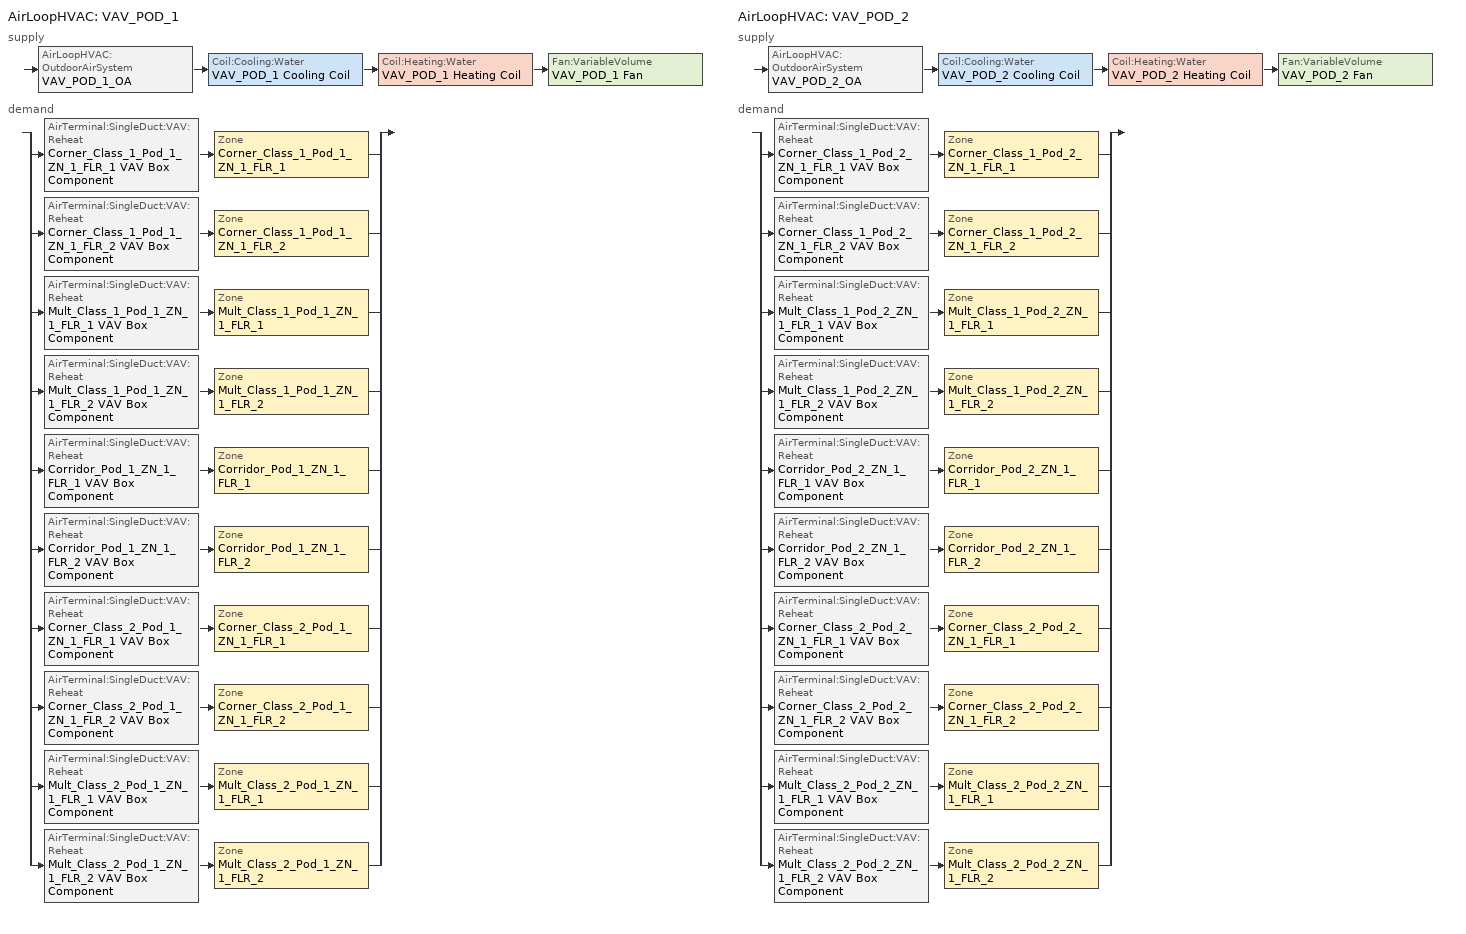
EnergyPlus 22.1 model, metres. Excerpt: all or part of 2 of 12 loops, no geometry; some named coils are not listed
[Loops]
AirLoopHVAC 'VAV_POD_1'
 supply: AirLoopHVAC:OutdoorAirSystem 'VAV_POD_1_OA' > Coil:Cooling:Water 'VAV_POD_1 Cooling Coil' > Coil:Heating:Water 'VAV_POD_1 Heating Coil' > Fan:VariableVolume 'VAV_POD_1 Fan'
 demand: split
  | AirTerminal:SingleDuct:VAV:Reheat 'Corner_Class_1_Pod_1_ZN_1_FLR_1 VAV Box Component' > Zone 'Corner_Class_1_Pod_1_ZN_1_FLR_1'
  | AirTerminal:SingleDuct:VAV:Reheat 'Corner_Class_1_Pod_1_ZN_1_FLR_2 VAV Box Component' > Zone 'Corner_Class_1_Pod_1_ZN_1_FLR_2'
  | AirTerminal:SingleDuct:VAV:Reheat 'Mult_Class_1_Pod_1_ZN_1_FLR_1 VAV Box Component' > Zone 'Mult_Class_1_Pod_1_ZN_1_FLR_1'
  | AirTerminal:SingleDuct:VAV:Reheat 'Mult_Class_1_Pod_1_ZN_1_FLR_2 VAV Box Component' > Zone 'Mult_Class_1_Pod_1_ZN_1_FLR_2'
  | AirTerminal:SingleDuct:VAV:Reheat 'Corridor_Pod_1_ZN_1_FLR_1 VAV Box Component' > Zone 'Corridor_Pod_1_ZN_1_FLR_1'
  | AirTerminal:SingleDuct:VAV:Reheat 'Corridor_Pod_1_ZN_1_FLR_2 VAV Box Component' > Zone 'Corridor_Pod_1_ZN_1_FLR_2'
  | AirTerminal:SingleDuct:VAV:Reheat 'Corner_Class_2_Pod_1_ZN_1_FLR_1 VAV Box Component' > Zone 'Corner_Class_2_Pod_1_ZN_1_FLR_1'
  | AirTerminal:SingleDuct:VAV:Reheat 'Corner_Class_2_Pod_1_ZN_1_FLR_2 VAV Box Component' > Zone 'Corner_Class_2_Pod_1_ZN_1_FLR_2'
  | AirTerminal:SingleDuct:VAV:Reheat 'Mult_Class_2_Pod_1_ZN_1_FLR_1 VAV Box Component' > Zone 'Mult_Class_2_Pod_1_ZN_1_FLR_1'
  | AirTerminal:SingleDuct:VAV:Reheat 'Mult_Class_2_Pod_1_ZN_1_FLR_2 VAV Box Component' > Zone 'Mult_Class_2_Pod_1_ZN_1_FLR_2'
AirLoopHVAC 'VAV_POD_2'
 supply: AirLoopHVAC:OutdoorAirSystem 'VAV_POD_2_OA' > Coil:Cooling:Water 'VAV_POD_2 Cooling Coil' > Coil:Heating:Water 'VAV_POD_2 Heating Coil' > Fan:VariableVolume 'VAV_POD_2 Fan'
 demand: split
  | AirTerminal:SingleDuct:VAV:Reheat 'Corner_Class_1_Pod_2_ZN_1_FLR_1 VAV Box Component' > Zone 'Corner_Class_1_Pod_2_ZN_1_FLR_1'
  | AirTerminal:SingleDuct:VAV:Reheat 'Corner_Class_1_Pod_2_ZN_1_FLR_2 VAV Box Component' > Zone 'Corner_Class_1_Pod_2_ZN_1_FLR_2'
  | AirTerminal:SingleDuct:VAV:Reheat 'Mult_Class_1_Pod_2_ZN_1_FLR_1 VAV Box Component' > Zone 'Mult_Class_1_Pod_2_ZN_1_FLR_1'
  | AirTerminal:SingleDuct:VAV:Reheat 'Mult_Class_1_Pod_2_ZN_1_FLR_2 VAV Box Component' > Zone 'Mult_Class_1_Pod_2_ZN_1_FLR_2'
  | AirTerminal:SingleDuct:VAV:Reheat 'Corridor_Pod_2_ZN_1_FLR_1 VAV Box Component' > Zone 'Corridor_Pod_2_ZN_1_FLR_1'
  | AirTerminal:SingleDuct:VAV:Reheat 'Corridor_Pod_2_ZN_1_FLR_2 VAV Box Component' > Zone 'Corridor_Pod_2_ZN_1_FLR_2'
  | AirTerminal:SingleDuct:VAV:Reheat 'Corner_Class_2_Pod_2_ZN_1_FLR_1 VAV Box Component' > Zone 'Corner_Class_2_Pod_2_ZN_1_FLR_1'
  | AirTerminal:SingleDuct:VAV:Reheat 'Corner_Class_2_Pod_2_ZN_1_FLR_2 VAV Box Component' > Zone 'Corner_Class_2_Pod_2_ZN_1_FLR_2'
  | AirTerminal:SingleDuct:VAV:Reheat 'Mult_Class_2_Pod_2_ZN_1_FLR_1 VAV Box Component' > Zone 'Mult_Class_2_Pod_2_ZN_1_FLR_1'
  | AirTerminal:SingleDuct:VAV:Reheat 'Mult_Class_2_Pod_2_ZN_1_FLR_2 VAV Box Component' > Zone 'Mult_Class_2_Pod_2_ZN_1_FLR_2'
[DesignSpecification:OutdoorAir]
Name | Outdoor Air Method | Outdoor Air Flow per Person | Outdoor Air Flow per Zone Floor Area
SZ DSOA Corner_Class_1_Pod_1_ZN_1_FLR_1; SZ DSOA Corner_Class_1_Pod_1_ZN_1_FLR_2; SZ DSOA Mult_Class_1_Pod_1_ZN_1_FLR_1; SZ DSOA Mult_Class_1_Pod_1_ZN_1_FLR_2; SZ DSOA Corner_Class_2_Pod_1_ZN_1_FLR_1; SZ DSOA Corner_Class_2_Pod_1_ZN_1_FLR_2; SZ DSOA Mult_Class_2_Pod_1_ZN_1_FLR_1; SZ DSOA Mult_Class_2_Pod_1_ZN_1_FLR_2; SZ DSOA Corner_Class_1_Pod_2_ZN_1_FLR_1; SZ DSOA Corner_Class_1_Pod_2_ZN_1_FLR_2; SZ DSOA Mult_Class_1_Pod_2_ZN_1_FLR_1; SZ DSOA Mult_Class_1_Pod_2_ZN_1_FLR_2; SZ DSOA Corner_Class_2_Pod_2_ZN_1_FLR_1; SZ DSOA Corner_Class_2_Pod_2_ZN_1_FLR_2; SZ DSOA Mult_Class_2_Pod_2_ZN_1_FLR_1; SZ DSOA Mult_Class_2_Pod_2_ZN_1_FLR_2 | Sum | 0.00471947 | 0.000609599
SZ DSOA Corridor_Pod_1_ZN_1_FLR_1; SZ DSOA Corridor_Pod_1_ZN_1_FLR_2; SZ DSOA Corridor_Pod_2_ZN_1_FLR_1; SZ DSOA Corridor_Pod_2_ZN_1_FLR_2 | Flow/Area |  | 0.0003048
[DesignSpecification:ZoneAirDistribution] Zone Air Distribution Effectiveness in Cooling Mode=1; Zone Air Distribution Effectiveness in Heating Mode=1
Name | Minimum Zone Ventilation Efficiency
VAV_Zone_AirDistribution | 0.6
CM DSZAD Building
[Sizing:Zone] Zone Cooling Design Supply Air Temperature Input Method=SupplyAirTemperature; Zone Cooling Design Supply Air Temperature=12.8; Zone Heating Design Supply Air Temperature Input Method=SupplyAirTemperature; Zone Heating Design Supply Air Temperature=40; Zone Cooling Design Supply Air Humidity Ratio=0.0085; Zone Heating Design Supply Air Humidity Ratio=0.008; Cooling Design Air Flow Method=DesignDay; Cooling Design Air Flow Rate=0; Cooling Minimum Air Flow Fraction=0; Heating Design Air Flow Method=DesignDay; Heating Design Air Flow Rate=0; Design Specification Zone Air Distribution Object=VAV_Zone_AirDistribution
Name | Design Specification Outdoor Air Object
Corner_Class_1_Pod_1_ZN_1_FLR_1 | SZ DSOA Corner_Class_1_Pod_1_ZN_1_FLR_1
Corner_Class_1_Pod_1_ZN_1_FLR_2 | SZ DSOA Corner_Class_1_Pod_1_ZN_1_FLR_2
Mult_Class_1_Pod_1_ZN_1_FLR_1 | SZ DSOA Mult_Class_1_Pod_1_ZN_1_FLR_1
Mult_Class_1_Pod_1_ZN_1_FLR_2 | SZ DSOA Mult_Class_1_Pod_1_ZN_1_FLR_2
Corridor_Pod_1_ZN_1_FLR_1 | SZ DSOA Corridor_Pod_1_ZN_1_FLR_1
Corridor_Pod_1_ZN_1_FLR_2 | SZ DSOA Corridor_Pod_1_ZN_1_FLR_2
Corner_Class_2_Pod_1_ZN_1_FLR_1 | SZ DSOA Corner_Class_2_Pod_1_ZN_1_FLR_1
Corner_Class_2_Pod_1_ZN_1_FLR_2 | SZ DSOA Corner_Class_2_Pod_1_ZN_1_FLR_2
Mult_Class_2_Pod_1_ZN_1_FLR_1 | SZ DSOA Mult_Class_2_Pod_1_ZN_1_FLR_1
Mult_Class_2_Pod_1_ZN_1_FLR_2 | SZ DSOA Mult_Class_2_Pod_1_ZN_1_FLR_2
Corner_Class_1_Pod_2_ZN_1_FLR_1 | SZ DSOA Corner_Class_1_Pod_2_ZN_1_FLR_1
Corner_Class_1_Pod_2_ZN_1_FLR_2 | SZ DSOA Corner_Class_1_Pod_2_ZN_1_FLR_2
Mult_Class_1_Pod_2_ZN_1_FLR_1 | SZ DSOA Mult_Class_1_Pod_2_ZN_1_FLR_1
Mult_Class_1_Pod_2_ZN_1_FLR_2 | SZ DSOA Mult_Class_1_Pod_2_ZN_1_FLR_2
Corridor_Pod_2_ZN_1_FLR_1 | SZ DSOA Corridor_Pod_2_ZN_1_FLR_1
Corridor_Pod_2_ZN_1_FLR_2 | SZ DSOA Corridor_Pod_2_ZN_1_FLR_2
Corner_Class_2_Pod_2_ZN_1_FLR_1 | SZ DSOA Corner_Class_2_Pod_2_ZN_1_FLR_1
Corner_Class_2_Pod_2_ZN_1_FLR_2 | SZ DSOA Corner_Class_2_Pod_2_ZN_1_FLR_2
Mult_Class_2_Pod_2_ZN_1_FLR_1 | SZ DSOA Mult_Class_2_Pod_2_ZN_1_FLR_1
Mult_Class_2_Pod_2_ZN_1_FLR_2 | SZ DSOA Mult_Class_2_Pod_2_ZN_1_FLR_2
[Sizing:System] Type of Load to Size On=Sensible; Design Outdoor Air Flow Rate=7.5948; Central Heating Maximum System Air Flow Ratio=0.3; Preheat Design Temperature=7; Preheat Design Humidity Ratio=0.008; Precool Design Temperature=12.8; Precool Design Humidity Ratio=0.008; Central Cooling Design Supply Air Temperature=12.8; Central Heating Design Supply Air Temperature=12.8; Type of Zone Sum to Use=Coincident; 100 Outdoor Air in Cooling=No; 100 Outdoor Air in Heating=No; Central Cooling Design Supply Air Humidity Ratio=0.0085; Central Heating Design Supply Air Humidity Ratio=0.008; Cooling Supply Air Flow Rate Method=DesignDay; Cooling Supply Air Flow Rate=0; Heating Supply Air Flow Rate Method=DesignDay; Heating Supply Air Flow Rate=0; System Outdoor Air Method=ZoneSum
VAV_POD_1; VAV_POD_2
[ZoneControl:Thermostat] Control Type Schedule=Dual Zone Control Type Sched
Name | Zone or ZoneList | Control 1
Corner_Class_1_Pod_1_ZN_1_FLR_1 Thermostat | Corner_Class_1_Pod_1_ZN_1_FLR_1 | Corner_Class_1_Pod_1_ZN_1_FLR_1 Dual SP Control
Corner_Class_1_Pod_1_ZN_1_FLR_2 Thermostat | Corner_Class_1_Pod_1_ZN_1_FLR_2 | Corner_Class_1_Pod_1_ZN_1_FLR_2 Dual SP Control
Mult_Class_1_Pod_1_ZN_1_FLR_1 Thermostat | Mult_Class_1_Pod_1_ZN_1_FLR_1 | Mult_Class_1_Pod_1_ZN_1_FLR_1 Dual SP Control
Mult_Class_1_Pod_1_ZN_1_FLR_2 Thermostat | Mult_Class_1_Pod_1_ZN_1_FLR_2 | Mult_Class_1_Pod_1_ZN_1_FLR_2 Dual SP Control
Corridor_Pod_1_ZN_1_FLR_1 Thermostat | Corridor_Pod_1_ZN_1_FLR_1 | Corridor_Pod_1_ZN_1_FLR_1 Dual SP Control
Corridor_Pod_1_ZN_1_FLR_2 Thermostat | Corridor_Pod_1_ZN_1_FLR_2 | Corridor_Pod_1_ZN_1_FLR_2 Dual SP Control
Corner_Class_2_Pod_1_ZN_1_FLR_1 Thermostat | Corner_Class_2_Pod_1_ZN_1_FLR_1 | Corner_Class_2_Pod_1_ZN_1_FLR_1 Dual SP Control
Corner_Class_2_Pod_1_ZN_1_FLR_2 Thermostat | Corner_Class_2_Pod_1_ZN_1_FLR_2 | Corner_Class_2_Pod_1_ZN_1_FLR_2 Dual SP Control
Mult_Class_2_Pod_1_ZN_1_FLR_1 Thermostat | Mult_Class_2_Pod_1_ZN_1_FLR_1 | Mult_Class_2_Pod_1_ZN_1_FLR_1 Dual SP Control
Mult_Class_2_Pod_1_ZN_1_FLR_2 Thermostat | Mult_Class_2_Pod_1_ZN_1_FLR_2 | Mult_Class_2_Pod_1_ZN_1_FLR_2 Dual SP Control
Corner_Class_1_Pod_2_ZN_1_FLR_1 Thermostat | Corner_Class_1_Pod_2_ZN_1_FLR_1 | Corner_Class_1_Pod_2_ZN_1_FLR_1 Dual SP Control
Corner_Class_1_Pod_2_ZN_1_FLR_2 Thermostat | Corner_Class_1_Pod_2_ZN_1_FLR_2 | Corner_Class_1_Pod_2_ZN_1_FLR_2 Dual SP Control
Mult_Class_1_Pod_2_ZN_1_FLR_1 Thermostat | Mult_Class_1_Pod_2_ZN_1_FLR_1 | Mult_Class_1_Pod_2_ZN_1_FLR_1 Dual SP Control
Mult_Class_1_Pod_2_ZN_1_FLR_2 Thermostat | Mult_Class_1_Pod_2_ZN_1_FLR_2 | Mult_Class_1_Pod_2_ZN_1_FLR_2 Dual SP Control
Corridor_Pod_2_ZN_1_FLR_1 Thermostat | Corridor_Pod_2_ZN_1_FLR_1 | Corridor_Pod_2_ZN_1_FLR_1 Dual SP Control
Corridor_Pod_2_ZN_1_FLR_2 Thermostat | Corridor_Pod_2_ZN_1_FLR_2 | Corridor_Pod_2_ZN_1_FLR_2 Dual SP Control
Corner_Class_2_Pod_2_ZN_1_FLR_1 Thermostat | Corner_Class_2_Pod_2_ZN_1_FLR_1 | Corner_Class_2_Pod_2_ZN_1_FLR_1 Dual SP Control
Corner_Class_2_Pod_2_ZN_1_FLR_2 Thermostat | Corner_Class_2_Pod_2_ZN_1_FLR_2 | Corner_Class_2_Pod_2_ZN_1_FLR_2 Dual SP Control
Mult_Class_2_Pod_2_ZN_1_FLR_1 Thermostat | Mult_Class_2_Pod_2_ZN_1_FLR_1 | Mult_Class_2_Pod_2_ZN_1_FLR_1 Dual SP Control
Mult_Class_2_Pod_2_ZN_1_FLR_2 Thermostat | Mult_Class_2_Pod_2_ZN_1_FLR_2 | Mult_Class_2_Pod_2_ZN_1_FLR_2 Dual SP Control
[ThermostatSetpoint:DualSetpoint] Heating Setpoint Temperature Schedule=HTGSETP_SCH_YES_OPTIMUM; Cooling Setpoint Temperature Schedule=CLGSETP_SCH_YES_OPTIMUM
Corner_Class_1_Pod_1_ZN_1_FLR_1 Dual SP Control; Corner_Class_1_Pod_1_ZN_1_FLR_2 Dual SP Control; Mult_Class_1_Pod_1_ZN_1_FLR_1 Dual SP Control; Mult_Class_1_Pod_1_ZN_1_FLR_2 Dual SP Control; Corridor_Pod_1_ZN_1_FLR_1 Dual SP Control; Corridor_Pod_1_ZN_1_FLR_2 Dual SP Control; Corner_Class_2_Pod_1_ZN_1_FLR_1 Dual SP Control; Corner_Class_2_Pod_1_ZN_1_FLR_2 Dual SP Control; Mult_Class_2_Pod_1_ZN_1_FLR_1 Dual SP Control; Mult_Class_2_Pod_1_ZN_1_FLR_2 Dual SP Control; Corner_Class_1_Pod_2_ZN_1_FLR_1 Dual SP Control; Corner_Class_1_Pod_2_ZN_1_FLR_2 Dual SP Control; Mult_Class_1_Pod_2_ZN_1_FLR_1 Dual SP Control; Mult_Class_1_Pod_2_ZN_1_FLR_2 Dual SP Control; Corridor_Pod_2_ZN_1_FLR_1 Dual SP Control; Corridor_Pod_2_ZN_1_FLR_2 Dual SP Control; Corner_Class_2_Pod_2_ZN_1_FLR_1 Dual SP Control; Corner_Class_2_Pod_2_ZN_1_FLR_2 Dual SP Control; Mult_Class_2_Pod_2_ZN_1_FLR_1 Dual SP Control; Mult_Class_2_Pod_2_ZN_1_FLR_2 Dual SP Control
[AirTerminal:SingleDuct:VAV:Reheat] Availability Schedule=Always_On; Maximum Air Flow Rate=AUTOSIZE; Zone Minimum Air Flow Input Method=Constant; Maximum Hot Water or Steam Flow Rate=AUTOSIZE; Minimum Hot Water or Steam Flow Rate=0; Convergence Tolerance=0.001; Damper Heating Action=ReverseWithLimits; Maximum Flow Fraction During Reheat=0.5; Maximum Reheat Air Temperature=40
Name | Constant Minimum Air Flow Fraction | Reheat Coil
Corner_Class_1_Pod_1_ZN_1_FLR_1 VAV Box Component | 0.712 | Corner_Class_1_Pod_1_ZN_1_FLR_1 VAV Box Reheat Coil
Corner_Class_1_Pod_1_ZN_1_FLR_2 VAV Box Component | 0.571 | Corner_Class_1_Pod_1_ZN_1_FLR_2 VAV Box Reheat Coil
Mult_Class_1_Pod_1_ZN_1_FLR_1 VAV Box Component | 0.911 | Mult_Class_1_Pod_1_ZN_1_FLR_1 VAV Box Reheat Coil
Mult_Class_1_Pod_1_ZN_1_FLR_2 VAV Box Component | 0.723 | Mult_Class_1_Pod_1_ZN_1_FLR_2 VAV Box Reheat Coil
Corridor_Pod_1_ZN_1_FLR_1 VAV Box Component | 0.263 | Corridor_Pod_1_ZN_1_FLR_1 VAV Box Reheat Coil
Corridor_Pod_1_ZN_1_FLR_2 VAV Box Component | 0.227 | Corridor_Pod_1_ZN_1_FLR_2 VAV Box Reheat Coil
Corner_Class_2_Pod_1_ZN_1_FLR_1 VAV Box Component | 0.771 | Corner_Class_2_Pod_1_ZN_1_FLR_1 VAV Box Reheat Coil
Corner_Class_2_Pod_1_ZN_1_FLR_2 VAV Box Component | 0.613 | Corner_Class_2_Pod_1_ZN_1_FLR_2 VAV Box Reheat Coil
Mult_Class_2_Pod_1_ZN_1_FLR_1 VAV Box Component | 0.937 | Mult_Class_2_Pod_1_ZN_1_FLR_1 VAV Box Reheat Coil
Mult_Class_2_Pod_1_ZN_1_FLR_2 VAV Box Component | 0.824 | Mult_Class_2_Pod_1_ZN_1_FLR_2 VAV Box Reheat Coil
Corner_Class_1_Pod_2_ZN_1_FLR_1 VAV Box Component | 0.722 | Corner_Class_1_Pod_2_ZN_1_FLR_1 VAV Box Reheat Coil
Corner_Class_1_Pod_2_ZN_1_FLR_2 VAV Box Component | 0.574 | Corner_Class_1_Pod_2_ZN_1_FLR_2 VAV Box Reheat Coil
Mult_Class_1_Pod_2_ZN_1_FLR_1 VAV Box Component | 0.924 | Mult_Class_1_Pod_2_ZN_1_FLR_1 VAV Box Reheat Coil
Mult_Class_1_Pod_2_ZN_1_FLR_2 VAV Box Component | 0.73 | Mult_Class_1_Pod_2_ZN_1_FLR_2 VAV Box Reheat Coil
Corridor_Pod_2_ZN_1_FLR_1 VAV Box Component | 0.264 | Corridor_Pod_2_ZN_1_FLR_1 VAV Box Reheat Coil
Corridor_Pod_2_ZN_1_FLR_2 VAV Box Component | 0.227 | Corridor_Pod_2_ZN_1_FLR_2 VAV Box Reheat Coil
Corner_Class_2_Pod_2_ZN_1_FLR_1 VAV Box Component | 0.771 | Corner_Class_2_Pod_2_ZN_1_FLR_1 VAV Box Reheat Coil
Corner_Class_2_Pod_2_ZN_1_FLR_2 VAV Box Component | 0.613 | Corner_Class_2_Pod_2_ZN_1_FLR_2 VAV Box Reheat Coil
Mult_Class_2_Pod_2_ZN_1_FLR_1 VAV Box Component | 0.937 | Mult_Class_2_Pod_2_ZN_1_FLR_1 VAV Box Reheat Coil
Mult_Class_2_Pod_2_ZN_1_FLR_2 VAV Box Component | 0.824 | Mult_Class_2_Pod_2_ZN_1_FLR_2 VAV Box Reheat Coil
[Zone equipment]
Corner_Class_1_Pod_1_ZN_1_FLR_1: Corner_Class_1_Pod_1_ZN_1_FLR_1 VAV Box Component
Corner_Class_1_Pod_1_ZN_1_FLR_2: Corner_Class_1_Pod_1_ZN_1_FLR_2 VAV Box Component
Mult_Class_1_Pod_1_ZN_1_FLR_1: Mult_Class_1_Pod_1_ZN_1_FLR_1 VAV Box Component
Mult_Class_1_Pod_1_ZN_1_FLR_2: Mult_Class_1_Pod_1_ZN_1_FLR_2 VAV Box Component
Corridor_Pod_1_ZN_1_FLR_1: Corridor_Pod_1_ZN_1_FLR_1 VAV Box Component
Corridor_Pod_1_ZN_1_FLR_2: Corridor_Pod_1_ZN_1_FLR_2 VAV Box Component
Corner_Class_2_Pod_1_ZN_1_FLR_1: Corner_Class_2_Pod_1_ZN_1_FLR_1 VAV Box Component
Corner_Class_2_Pod_1_ZN_1_FLR_2: Corner_Class_2_Pod_1_ZN_1_FLR_2 VAV Box Component
Mult_Class_2_Pod_1_ZN_1_FLR_1: Mult_Class_2_Pod_1_ZN_1_FLR_1 VAV Box Component
Mult_Class_2_Pod_1_ZN_1_FLR_2: Mult_Class_2_Pod_1_ZN_1_FLR_2 VAV Box Component
Corner_Class_1_Pod_2_ZN_1_FLR_1: Corner_Class_1_Pod_2_ZN_1_FLR_1 VAV Box Component
Corner_Class_1_Pod_2_ZN_1_FLR_2: Corner_Class_1_Pod_2_ZN_1_FLR_2 VAV Box Component
Mult_Class_1_Pod_2_ZN_1_FLR_1: Mult_Class_1_Pod_2_ZN_1_FLR_1 VAV Box Component
Mult_Class_1_Pod_2_ZN_1_FLR_2: Mult_Class_1_Pod_2_ZN_1_FLR_2 VAV Box Component
Corridor_Pod_2_ZN_1_FLR_1: Corridor_Pod_2_ZN_1_FLR_1 VAV Box Component
Corridor_Pod_2_ZN_1_FLR_2: Corridor_Pod_2_ZN_1_FLR_2 VAV Box Component
Corner_Class_2_Pod_2_ZN_1_FLR_1: Corner_Class_2_Pod_2_ZN_1_FLR_1 VAV Box Component
Corner_Class_2_Pod_2_ZN_1_FLR_2: Corner_Class_2_Pod_2_ZN_1_FLR_2 VAV Box Component
Mult_Class_2_Pod_2_ZN_1_FLR_1: Mult_Class_2_Pod_2_ZN_1_FLR_1 VAV Box Component
Mult_Class_2_Pod_2_ZN_1_FLR_2: Mult_Class_2_Pod_2_ZN_1_FLR_2 VAV Box Component
[Fan:VariableVolume] Availability Schedule=HVACOperationSchd; Fan Total Efficiency=0.61165; Pressure Rise=1389.42; Maximum Flow Rate=AUTOSIZE; Fan Power Minimum Flow Rate Input Method=Fraction; Fan Power Minimum Flow Fraction=0.25; Motor Efficiency=0.941; Motor In Airstream Fraction=1; Fan Power Coefficient 1=0.0408; Fan Power Coefficient 2=0.088; Fan Power Coefficient 3=-0.0729; Fan Power Coefficient 4=0.9437; Fan Power Coefficient 5=0
VAV_POD_1 Fan; VAV_POD_2 Fan
[Coil:Cooling:Water] Availability Schedule=Always_On; Design Water Flow Rate=Autosize; Design Air Flow Rate=Autosize; Design Inlet Water Temperature=Autosize; Design Inlet Air Temperature=Autosize; Design Outlet Air Temperature=Autosize; Design Inlet Air Humidity Ratio=Autosize; Design Outlet Air Humidity Ratio=Autosize; Type of Analysis=SimpleAnalysis; Heat Exchanger Configuration=CrossFlow
VAV_POD_1 Cooling Coil; VAV_POD_2 Cooling Coil
[Coil:Heating:Water] Availability Schedule=Always_On; UFactor Times Area Value=AUTOSIZE; Maximum Water Flow Rate=AUTOSIZE; Performance Input Method=UFactorTimesAreaAndDesignWaterFlowRate; Rated Capacity=AUTOSIZE; Rated Inlet Water Temperature=60; Rated Inlet Air Temperature=2.8; Rated Outlet Water Temperature=48.89; Rated Outlet Air Temperature=12.8
VAV_POD_1 Heating Coil; VAV_POD_2 Heating Coil
[HeatExchanger:AirToAir:SensibleAndLatent] Availability Schedule=Always_On; Nominal Supply Air Flow Rate=AUTOSIZE; Sensible Effectiveness at 100 Heating Air Flow=0.7; Latent Effectiveness at 100 Heating Air Flow=0.6; Sensible Effectiveness at 75 Heating Air Flow=0.7; Latent Effectiveness at 75 Heating Air Flow=0.6; Sensible Effectiveness at 100 Cooling Air Flow=0.75; Latent Effectiveness at 100 Cooling Air Flow=0.6; Sensible Effectiveness at 75 Cooling Air Flow=0.75; Latent Effectiveness at 75 Cooling Air Flow=0.6; Nominal Electric Power=5499.269; Supply Air Outlet Temperature Control=Yes; Heat Exchanger Type=Rotary; Frost Control Type=ExhaustOnly; Threshold Temperature=-23.3; Initial Defrost Time Fraction=0.167; Rate of Defrost Time Fraction Increase=1.44
VAV_POD_1 OA Heat Recovery; VAV_POD_2 OA Heat Recovery
[Controller:WaterCoil] Control Variable=Temperature; Actuator Variable=FLOW; Maximum Actuated Flow=AUTOSIZE; Minimum Actuated Flow=0
Name | Action | Controller Convergence Tolerance
VAV_POD_1_CoolC_Controller; VAV_POD_2_CoolC_Controller | REVERSE
VAV_POD_1_HeatC_Controller; VAV_POD_2_HeatC_Controller | NORMAL | 0.0001
[Controller:OutdoorAir] Minimum Outdoor Air Flow Rate=0; Maximum Outdoor Air Flow Rate=AUTOSIZE; Economizer Control Type=DifferentialDryBulb; Economizer Control Action Type=ModulateFlow; Lockout Type=LockoutWithHeating; Minimum Limit Type=FixedMinimum; Minimum Outdoor Air Schedule=MinOA_MotorizedDamper_Sched; Heat Recovery Bypass Control Type=BypassWhenOAFlowGreaterThanMinimum
Name | Maximum Fraction of Outdoor Air Schedule | Mechanical Ventilation Controller
VAV_POD_1_OA_Controller | VAV_POD_1 Max OA Fraction | VAV_POD_1_DCV
VAV_POD_2_OA_Controller | VAV_POD_2 Max OA Fraction | VAV_POD_2_DCV
[Controller:MechanicalVentilation] Availability Schedule=MinOA_MotorizedDamper_Sched; Demand Controlled Ventilation=Yes; System Outdoor Air Method=Standard62.1VentilationRateProcedure; Design Specification Zone Air Distribution Object Name 1=CM DSZAD Building; Design Specification Zone Air Distribution Object Name 2=CM DSZAD Building; Design Specification Zone Air Distribution Object Name 3=CM DSZAD Building; Design Specification Zone Air Distribution Object Name 4=CM DSZAD Building; Design Specification Zone Air Distribution Object Name 5=CM DSZAD Building; Design Specification Zone Air Distribution Object Name 6=CM DSZAD Building; Design Specification Zone Air Distribution Object Name 7=CM DSZAD Building; Design Specification Zone Air Distribution Object Name 8=CM DSZAD Building; Design Specification Zone Air Distribution Object Name 9=CM DSZAD Building; Design Specification Zone Air Distribution Object Name 10=CM DSZAD Building
Name | Zone or ZoneList 1 | Design Specification Outdoor Air Object Name 1 | Zone or ZoneList 2 | Design Specification Outdoor Air Object Name 2 | Zone or ZoneList 3 | Design Specification Outdoor Air Object Name 3 | Zone or ZoneList 4 | Design Specification Outdoor Air Object Name 4 | Zone or ZoneList 5 | Design Specification Outdoor Air Object Name 5 | Zone or ZoneList 6 | Design Specification Outdoor Air Object Name 6 | Zone or ZoneList 7 | Design Specification Outdoor Air Object Name 7 | Zone or ZoneList 8 | Design Specification Outdoor Air Object Name 8 | Zone or ZoneList 9 | Design Specification Outdoor Air Object Name 9 | Zone or ZoneList 10 | Design Specification Outdoor Air Object Name 10
VAV_POD_1_DCV | Corner_Class_1_Pod_1_ZN_1_FLR_1 | SZ DSOA Corner_Class_1_Pod_1_ZN_1_FLR_1 | Corner_Class_1_Pod_1_ZN_1_FLR_2 | SZ DSOA Corner_Class_1_Pod_1_ZN_1_FLR_2 | Mult_Class_1_Pod_1_ZN_1_FLR_1 | SZ DSOA Mult_Class_1_Pod_1_ZN_1_FLR_1 | Mult_Class_1_Pod_1_ZN_1_FLR_2 | SZ DSOA Mult_Class_1_Pod_1_ZN_1_FLR_2 | Corridor_Pod_1_ZN_1_FLR_1 | SZ DSOA Corridor_Pod_1_ZN_1_FLR_1 | Corridor_Pod_1_ZN_1_FLR_2 | SZ DSOA Corridor_Pod_1_ZN_1_FLR_2 | Corner_Class_2_Pod_1_ZN_1_FLR_1 | SZ DSOA Corner_Class_2_Pod_1_ZN_1_FLR_1 | Corner_Class_2_Pod_1_ZN_1_FLR_2 | SZ DSOA Corner_Class_2_Pod_1_ZN_1_FLR_2 | Mult_Class_2_Pod_1_ZN_1_FLR_1 | SZ DSOA Mult_Class_2_Pod_1_ZN_1_FLR_1 | Mult_Class_2_Pod_1_ZN_1_FLR_2 | SZ DSOA Mult_Class_2_Pod_1_ZN_1_FLR_2
VAV_POD_2_DCV | Corner_Class_1_Pod_2_ZN_1_FLR_1 | SZ DSOA Corner_Class_1_Pod_2_ZN_1_FLR_1 | Corner_Class_1_Pod_2_ZN_1_FLR_2 | SZ DSOA Corner_Class_1_Pod_2_ZN_1_FLR_2 | Mult_Class_1_Pod_2_ZN_1_FLR_1 | SZ DSOA Mult_Class_1_Pod_2_ZN_1_FLR_1 | Mult_Class_1_Pod_2_ZN_1_FLR_2 | SZ DSOA Mult_Class_1_Pod_2_ZN_1_FLR_2 | Corridor_Pod_2_ZN_1_FLR_1 | SZ DSOA Corridor_Pod_2_ZN_1_FLR_1 | Corridor_Pod_2_ZN_1_FLR_2 | SZ DSOA Corridor_Pod_2_ZN_1_FLR_2 | Corner_Class_2_Pod_2_ZN_1_FLR_1 | SZ DSOA Corner_Class_2_Pod_2_ZN_1_FLR_1 | Corner_Class_2_Pod_2_ZN_1_FLR_2 | SZ DSOA Corner_Class_2_Pod_2_ZN_1_FLR_2 | Mult_Class_2_Pod_2_ZN_1_FLR_1 | SZ DSOA Mult_Class_2_Pod_2_ZN_1_FLR_1 | Mult_Class_2_Pod_2_ZN_1_FLR_2 | SZ DSOA Mult_Class_2_Pod_2_ZN_1_FLR_2
[AirLoopHVAC] Design Supply Air Flow Rate=AUTOSIZE
VAV_POD_1; VAV_POD_2
[EnergyManagementSystem:Sensor]
Name | OutputVariable or OutputMeter Index Key | OutputVariable or OutputMeter
cCL1_Pod_1_ZN_1_FLR_1_LSr | Corner_Class_1_Pod_1_ZN_1_FLR_1 | Zone Lights Electricity Rate
cCL1_Pod_1_ZN_1_FLR_1_OSr; cPOD1_ZN_1_FLR_1_OSr; cPOD2_ZN_1_FLR_1_OSr; cPOD3_ZN_1_FLR_1_OSr; Main_Corridor_ZN_1_FLR_1_OSr; Lobby_ZN_1_FLR_1_OSr; Mech_ZN_1_FLR_1_OSr; BATHROOMS_ZN_1_FLR_1_OSr | Corner_Class_1_Pod_1_ZN_1_FLR_1 | People Occupant Count
mCl1_Pod_1_ZN_1_FLR_1_LSr | Mult_Class_1_Pod_1_ZN_1_FLR_1 | Zone Lights Electricity Rate
mCl1_Pod_1_ZN_1_FLR_1_OSr | Mult_Class_1_Pod_1_ZN_1_FLR_1 | People Occupant Count
cPOD1_ZN_1_FLR_1_LSr | Corridor_Pod_1_ZN_1_FLR_1 | Zone Lights Electricity Rate
cCL2_Pod_1_ZN_1_FLR_1_LSr | Corner_Class_2_Pod_1_ZN_1_FLR_1 | Zone Lights Electricity Rate
cCL2_Pod_1_ZN_1_FLR_1_OSr | Corner_Class_2_Pod_1_ZN_1_FLR_1 | People Occupant Count
mCl2_Pod_1_ZN_1_FLR_1_LSr | Mult_Class_2_Pod_1_ZN_1_FLR_1 | Zone Lights Electricity Rate
mCl2_Pod_1_ZN_1_FLR_1_OSr | Mult_Class_2_Pod_1_ZN_1_FLR_1 | People Occupant Count
cCL1_Pod_2_ZN_1_FLR_1_LSr | Corner_Class_1_Pod_2_ZN_1_FLR_1 | Zone Lights Electricity Rate
cCL1_Pod_2_ZN_1_FLR_1_OSr | Corner_Class_1_Pod_2_ZN_1_FLR_1 | People Occupant Count
mCl1_Pod_2_ZN_1_FLR_1_LSr | Mult_Class_1_Pod_2_ZN_1_FLR_1 | Zone Lights Electricity Rate
mCl1_Pod_2_ZN_1_FLR_1_OSr | Mult_Class_1_Pod_2_ZN_1_FLR_1 | People Occupant Count
cPOD2_ZN_1_FLR_1_LSr | Corridor_Pod_2_ZN_1_FLR_1 | Zone Lights Electricity Rate
cCL2_Pod_2_ZN_1_FLR_1_LSr | Corner_Class_2_Pod_2_ZN_1_FLR_1 | Zone Lights Electricity Rate
cCL2_Pod_2_ZN_1_FLR_1_OSr | Corner_Class_2_Pod_2_ZN_1_FLR_1 | People Occupant Count
mCl2_Pod_2_ZN_1_FLR_1_LSr | Mult_Class_2_Pod_2_ZN_1_FLR_1 | Zone Lights Electricity Rate
mCl2_Pod_2_ZN_1_FLR_1_OSr | Mult_Class_2_Pod_2_ZN_1_FLR_1 | People Occupant Count
cCL1_Pod_1_ZN_1_FLR_2_LSr | Corner_Class_1_Pod_1_ZN_1_FLR_2 | Zone Lights Electricity Rate
cCL1_Pod_1_ZN_1_FLR_2_OSr; cPOD1_ZN_1_FLR_2_OSr; cPOD2_ZN_1_FLR_2_OSr; cPOD3_ZN_1_FLR_2_OSr; Main_Corridor_ZN_1_FLR_2_OSr; Lobby_ZN_1_FLR_2_OSr; Mech_ZN_1_FLR_2_OSr; BATHROOMS_ZN_1_FLR_2_OSr | Corner_Class_1_Pod_1_ZN_1_FLR_2 | People Occupant Count
mCl1_Pod_1_ZN_1_FLR_2_LSr | Mult_Class_1_Pod_1_ZN_1_FLR_2 | Zone Lights Electricity Rate
mCl1_Pod_1_ZN_1_FLR_2_OSr | Mult_Class_1_Pod_1_ZN_1_FLR_2 | People Occupant Count
cPOD1_ZN_1_FLR_2_LSr | Corridor_Pod_1_ZN_1_FLR_2 | Zone Lights Electricity Rate
cCL2_Pod_1_ZN_1_FLR_2_LSr | Corner_Class_2_Pod_1_ZN_1_FLR_2 | Zone Lights Electricity Rate
cCL2_Pod_1_ZN_1_FLR_2_OSr | Corner_Class_2_Pod_1_ZN_1_FLR_2 | People Occupant Count
mCl2_Pod_1_ZN_1_FLR_2_LSr | Mult_Class_2_Pod_1_ZN_1_FLR_2 | Zone Lights Electricity Rate
mCl2_Pod_1_ZN_1_FLR_2_OSr | Mult_Class_2_Pod_1_ZN_1_FLR_2 | People Occupant Count
cCL1_Pod_2_ZN_1_FLR_2_LSr | Corner_Class_1_Pod_2_ZN_1_FLR_2 | Zone Lights Electricity Rate
cCL1_Pod_2_ZN_1_FLR_2_OSr | Corner_Class_1_Pod_2_ZN_1_FLR_2 | People Occupant Count
mCl1_Pod_2_ZN_1_FLR_2_LSr | Mult_Class_1_Pod_2_ZN_1_FLR_2 | Zone Lights Electricity Rate
mCl1_Pod_2_ZN_1_FLR_2_OSr | Mult_Class_1_Pod_2_ZN_1_FLR_2 | People Occupant Count
cPOD2_ZN_1_FLR_2_LSr | Corridor_Pod_2_ZN_1_FLR_2 | Zone Lights Electricity Rate
cCL2_Pod_2_ZN_1_FLR_2_LSr | Corner_Class_2_Pod_2_ZN_1_FLR_2 | Zone Lights Electricity Rate
cCL2_Pod_2_ZN_1_FLR_2_OSr | Corner_Class_2_Pod_2_ZN_1_FLR_2 | People Occupant Count
mCl2_Pod_2_ZN_1_FLR_2_LSr | Mult_Class_2_Pod_2_ZN_1_FLR_2 | Zone Lights Electricity Rate
mCl2_Pod_2_ZN_1_FLR_2_OSr | Mult_Class_2_Pod_2_ZN_1_FLR_2 | People Occupant Count
vav_pod_1_OA_VRP | VAV_POD_1 | Air System Outdoor Air Mechanical Ventilation Requested Mass Flow Rate
vav_pod_1_OA | VAV_POD_1 | Air System Outdoor Air Mass Flow Rate
vav_pod_1_SUPPLY_FLOW | VAV_POD_1_OA-VAV_POD_1_CoolCNode | System Node Standard Density Volume Flow Rate
vav_pod_2_OA_VRP | VAV_POD_2 | Air System Outdoor Air Mechanical Ventilation Requested Mass Flow Rate
vav_pod_2_OA | VAV_POD_2 | Air System Outdoor Air Mass Flow Rate
vav_pod_2_SUPPLY_FLOW | VAV_POD_2_OA-VAV_POD_2_CoolCNode | System Node Standard Density Volume Flow Rate
[EnergyManagementSystem:Program]
SET_mCl1_Pod_3_ZN_1_FLR_1_Light_EMS_Program: SET mCl1_Pod_3_ZN_1_FLR_1_LSr_IP=0.093*mCl1_Pod_3_ZN_1_FLR_1_LSr/mCl1_Pod_3_ZN_1_FLR_1_Area; IF (mCl1_Pod_3_ZN_1_FLR_1_OSr <= 0) && (mCl1_Pod_3_ZN_1_FLR_1_LSr_IP >= 0.02); SET mCl1_Pod_3_ZN_1_FLR_1_LAr = 0.02*mCl1_Pod_3_ZN_1_FLR_1_Area/0.09290304; ELSE; SET mCl1_Pod_3_ZN_1_FLR_1_LAr = NULL; ENDIF
SET_cPOD3_ZN_1_FLR_1_Light_EMS_Program: SET cPOD3_ZN_1_FLR_1_LSr_IP=0.093*cPOD3_ZN_1_FLR_1_LSr/cPOD3_ZN_1_FLR_1_Area; IF (cPOD3_ZN_1_FLR_1_OSr <= 0) && (cPOD3_ZN_1_FLR_1_LSr_IP >= 0.02); SET cPOD3_ZN_1_FLR_1_LAr = 0.02*cPOD3_ZN_1_FLR_1_Area/0.09290304; ELSE; SET cPOD3_ZN_1_FLR_1_LAr = NULL; ENDIF
SET_cCL2_Pod_3_ZN_1_FLR_1_Light_EMS_Program: SET cCL2_Pod_3_ZN_1_FLR_1_LSr_IP=0.093*cCL2_Pod_3_ZN_1_FLR_1_LSr/cCL2_Pod_3_ZN_1_FLR_1_Area; IF (cCL2_Pod_3_ZN_1_FLR_1_OSr <= 0) && (cCL2_Pod_3_ZN_1_FLR_1_LSr_IP >= 0.02); SET cCL2_Pod_3_ZN_1_FLR_1_LAr = 0.02*cCL2_Pod_3_ZN_1_FLR_1_Area/0.09290304; ELSE; SET cCL2_Pod_3_ZN_1_FLR_1_LAr = NULL; ENDIF
SET_mCl2_Pod_3_ZN_1_FLR_1_Light_EMS_Program: SET mCl2_Pod_3_ZN_1_FLR_1_LSr_IP=0.093*mCl2_Pod_3_ZN_1_FLR_1_LSr/mCl2_Pod_3_ZN_1_FLR_1_Area; IF (mCl2_Pod_3_ZN_1_FLR_1_OSr <= 0) && (mCl2_Pod_3_ZN_1_FLR_1_LSr_IP >= 0.02); SET mCl2_Pod_3_ZN_1_FLR_1_LAr = 0.02*mCl2_Pod_3_ZN_1_FLR_1_Area/0.09290304; ELSE; SET mCl2_Pod_3_ZN_1_FLR_1_LAr = NULL; ENDIF
SET_AUX_GYM_ZN_1_FLR_1_Light_EMS_Program: SET AUX_GYM_ZN_1_FLR_1_LSr_IP=0.093*AUX_GYM_ZN_1_FLR_1_LSr/AUX_GYM_ZN_1_FLR_1_Area; IF (AUX_GYM_ZN_1_FLR_1_OSr <= 0) && (AUX_GYM_ZN_1_FLR_1_LSr_IP >= 0.02); SET AUX_GYM_ZN_1_FLR_1_LAr = 0.02*AUX_GYM_ZN_1_FLR_1_Area/0.09290304; ELSE; SET AUX_GYM_ZN_1_FLR_1_LAr = NULL; ENDIF
SET_AUDITORIUM_ZN_1_FLR_1_Light_EMS_Program: SET AUDITORIUM_ZN_1_FLR_1_LSr_IP=0.093*AUDITORIUM_ZN_1_FLR_1_LSr/AUDITORIUM_ZN_1_FLR_1_Area; IF (AUDITORIUM_ZN_1_FLR_1_OSr <= 0) && (AUDITORIUM_ZN_1_FLR_1_LSr_IP >= 0.02); SET AUDITORIUM_ZN_1_FLR_1_LAr = 0.02*AUDITORIUM_ZN_1_FLR_1_Area/0.09290304; ELSE; SET AUDITORIUM_ZN_1_FLR_1_LAr = NULL; ENDIF
SET_Main_Corridor_ZN_1_FLR_1_Light_EMS_Program: SET Main_Corridor_ZN_1_FLR_1_LSr_IP=0.093*Main_Corridor_ZN_1_FLR_1_LSr/Main_Corridor_ZN_1_FLR_1_Area; IF (Main_Corridor_ZN_1_FLR_1_OSr <= 0) && (Main_Corridor_ZN_1_FLR_1_LSr_IP >= 0.02); SET Main_Corridor_ZN_1_FLR_1_LAr = 0.02*Main_Corridor_ZN_1_FLR_1_Area/0.09290304; ELSE; SET Main_Corridor_ZN_1_FLR_1_LAr = NULL; ENDIF
SET_Lobby_ZN_1_FLR_1_Light_EMS_Program: SET Lobby_ZN_1_FLR_1_LSr_IP=0.093*Lobby_ZN_1_FLR_1_LSr/Lobby_ZN_1_FLR_1_Area; IF (Lobby_ZN_1_FLR_1_OSr <= 0) && (Lobby_ZN_1_FLR_1_LSr_IP >= 0.02); SET Lobby_ZN_1_FLR_1_LAr = 0.02*Lobby_ZN_1_FLR_1_Area/0.09290304; ELSE; SET Lobby_ZN_1_FLR_1_LAr = NULL; ENDIF
SET_Mech_ZN_1_FLR_1_Light_EMS_Program: SET Mech_ZN_1_FLR_1_LSr_IP=0.093*Mech_ZN_1_FLR_1_LSr/Mech_ZN_1_FLR_1_Area; IF (Mech_ZN_1_FLR_1_OSr <= 0) && (Mech_ZN_1_FLR_1_LSr_IP >= 0.02); SET Mech_ZN_1_FLR_1_LAr = 0.02*Mech_ZN_1_FLR_1_Area/0.09290304; ELSE; SET Mech_ZN_1_FLR_1_LAr = NULL; ENDIF
SET_BATHROOMS_ZN_1_FLR_1_Light_EMS_Program: SET BATHROOMS_ZN_1_FLR_1_LSr_IP=0.093*BATHROOMS_ZN_1_FLR_1_LSr/BATHROOMS_ZN_1_FLR_1_Area; IF (BATHROOMS_ZN_1_FLR_1_OSr <= 0) && (BATHROOMS_ZN_1_FLR_1_LSr_IP >= 0.02); SET BATHROOMS_ZN_1_FLR_1_LAr = 0.02*BATHROOMS_ZN_1_FLR_1_Area/0.09290304; ELSE; SET BATHROOMS_ZN_1_FLR_1_LAr = NULL; ENDIF
SET_Offices_ZN_1_FLR_1_Light_EMS_Program: SET Offices_ZN_1_FLR_1_LSr_IP=0.093*Offices_ZN_1_FLR_1_LSr/Offices_ZN_1_FLR_1_Area; IF (Offices_ZN_1_FLR_1_OSr <= 0) && (Offices_ZN_1_FLR_1_LSr_IP >= 0.02); IF (ActualOccupancy <= 0); SET Offices_ZN_1_FLR_1_LAr = 0.02*Offices_ZN_1_FLR_1_Area/0.09290304; ELSE; SET Offices_ZN_1_FLR_1_LAr = NULL; ENDIF; ELSE; SET Offices_ZN_1_FLR_1_LAr = NULL; ENDIF
SET_Gym_ZN_1_FLR_1_Light_EMS_Program: SET Gym_ZN_1_FLR_1_LSr_IP=0.093*Gym_ZN_1_FLR_1_LSr/Gym_ZN_1_FLR_1_Area; IF (Gym_ZN_1_FLR_1_OSr <= 0) && (Gym_ZN_1_FLR_1_LSr_IP >= 0.02); SET Gym_ZN_1_FLR_1_LAr = 0.02*Gym_ZN_1_FLR_1_Area/0.09290304; ELSE; SET Gym_ZN_1_FLR_1_LAr = NULL; ENDIF
SET_Kitchen_ZN_1_FLR_1_Light_EMS_Program: SET Kitchen_ZN_1_FLR_1_LSr_IP=0.093*Kitchen_ZN_1_FLR_1_LSr/Kitchen_ZN_1_FLR_1_Area; IF (Kitchen_ZN_1_FLR_1_OSr <= 0) && (Kitchen_ZN_1_FLR_1_LSr_IP >= 0.02); SET Kitchen_ZN_1_FLR_1_LAr = 0.02*Kitchen_ZN_1_FLR_1_Area/0.09290304; ELSE; SET Kitchen_ZN_1_FLR_1_LAr = NULL; ENDIF
SET_Cafeteria_ZN_1_FLR_1_Light_EMS_Program: SET Cafeteria_ZN_1_FLR_1_LSr_IP=0.093*Cafeteria_ZN_1_FLR_1_LSr/Cafeteria_ZN_1_FLR_1_Area; IF (Cafeteria_ZN_1_FLR_1_OSr <= 0) && (Cafeteria_ZN_1_FLR_1_LSr_IP >= 0.02); SET Cafeteria_ZN_1_FLR_1_LAr = 0.02*Cafeteria_ZN_1_FLR_1_Area/0.09290304; ELSE; SET Cafeteria_ZN_1_FLR_1_LAr = NULL; ENDIF
SET_cCL1_Pod_1_ZN_1_FLR_2_Light_EMS_Program: SET cCL1_Pod_1_ZN_1_FLR_2_LSr_IP=0.093*cCL1_Pod_1_ZN_1_FLR_2_LSr/cCL1_Pod_1_ZN_1_FLR_2_Area; IF (cCL1_Pod_1_ZN_1_FLR_2_OSr <= 0) && (cCL1_Pod_1_ZN_1_FLR_2_LSr_IP >= 0.02); SET cCL1_Pod_1_ZN_1_FLR_2_LAr = 0.02*cCL1_Pod_1_ZN_1_FLR_2_Area/0.09290304; ELSE; SET cCL1_Pod_1_ZN_1_FLR_2_LAr = NULL; ENDIF
SET_mCl1_Pod_1_ZN_1_FLR_2_Light_EMS_Program: SET mCl1_Pod_1_ZN_1_FLR_2_LSr_IP=0.093*mCl1_Pod_1_ZN_1_FLR_2_LSr/mCl1_Pod_1_ZN_1_FLR_2_Area; IF (mCl1_Pod_1_ZN_1_FLR_2_OSr <= 0) && (mCl1_Pod_1_ZN_1_FLR_2_LSr_IP >= 0.02); SET mCl1_Pod_1_ZN_1_FLR_2_LAr = 0.02*mCl1_Pod_1_ZN_1_FLR_2_Area/0.09290304; ELSE; SET mCl1_Pod_1_ZN_1_FLR_2_LAr = NULL; ENDIF
SET_cPOD1_ZN_1_FLR_2_Light_EMS_Program: SET cPOD1_ZN_1_FLR_2_LSr_IP=0.093*cPOD1_ZN_1_FLR_2_LSr/cPOD1_ZN_1_FLR_2_Area; IF (cPOD1_ZN_1_FLR_2_OSr <= 0) && (cPOD1_ZN_1_FLR_2_LSr_IP >= 0.02); SET cPOD1_ZN_1_FLR_2_LAr = 0.02*cPOD1_ZN_1_FLR_2_Area/0.09290304; ELSE; SET cPOD1_ZN_1_FLR_2_LAr = NULL; ENDIF
SET_cCL2_Pod_1_ZN_1_FLR_2_Light_EMS_Program: SET cCL2_Pod_1_ZN_1_FLR_2_LSr_IP=0.093*cCL2_Pod_1_ZN_1_FLR_2_LSr/cCL2_Pod_1_ZN_1_FLR_2_Area; IF (cCL2_Pod_1_ZN_1_FLR_2_OSr <= 0) && (cCL2_Pod_1_ZN_1_FLR_2_LSr_IP >= 0.02); SET cCL2_Pod_1_ZN_1_FLR_2_LAr = 0.02*cCL2_Pod_1_ZN_1_FLR_2_Area/0.09290304; ELSE; SET cCL2_Pod_1_ZN_1_FLR_2_LAr = NULL; ENDIF
SET_mCl2_Pod_1_ZN_1_FLR_2_Light_EMS_Program: SET mCl2_Pod_1_ZN_1_FLR_2_LSr_IP=0.093*mCl2_Pod_1_ZN_1_FLR_2_LSr/mCl2_Pod_1_ZN_1_FLR_2_Area; IF (mCl2_Pod_1_ZN_1_FLR_2_OSr <= 0) && (mCl2_Pod_1_ZN_1_FLR_2_LSr_IP >= 0.02); SET mCl2_Pod_1_ZN_1_FLR_2_LAr = 0.02*mCl2_Pod_1_ZN_1_FLR_2_Area/0.09290304; ELSE; SET mCl2_Pod_1_ZN_1_FLR_2_LAr = NULL; ENDIF
SET_cCL1_Pod_2_ZN_1_FLR_2_Light_EMS_Program: SET cCL1_Pod_2_ZN_1_FLR_2_LSr_IP=0.093*cCL1_Pod_2_ZN_1_FLR_2_LSr/cCL1_Pod_2_ZN_1_FLR_2_Area; IF (cCL1_Pod_2_ZN_1_FLR_2_OSr <= 0) && (cCL1_Pod_2_ZN_1_FLR_2_LSr_IP >= 0.02); SET cCL1_Pod_2_ZN_1_FLR_2_LAr = 0.02*cCL1_Pod_2_ZN_1_FLR_2_Area/0.09290304; ELSE; SET cCL1_Pod_2_ZN_1_FLR_2_LAr = NULL; ENDIF
SET_mCl1_Pod_2_ZN_1_FLR_2_Light_EMS_Program: SET mCl1_Pod_2_ZN_1_FLR_2_LSr_IP=0.093*mCl1_Pod_2_ZN_1_FLR_2_LSr/mCl1_Pod_2_ZN_1_FLR_2_Area; IF (mCl1_Pod_2_ZN_1_FLR_2_OSr <= 0) && (mCl1_Pod_2_ZN_1_FLR_2_LSr_IP >= 0.02); SET mCl1_Pod_2_ZN_1_FLR_2_LAr = 0.02*mCl1_Pod_2_ZN_1_FLR_2_Area/0.09290304; ELSE; SET mCl1_Pod_2_ZN_1_FLR_2_LAr = NULL; ENDIF
SET_cPOD2_ZN_1_FLR_2_Light_EMS_Program: SET cPOD2_ZN_1_FLR_2_LSr_IP=0.093*cPOD2_ZN_1_FLR_2_LSr/cPOD2_ZN_1_FLR_2_Area; IF (cPOD2_ZN_1_FLR_2_OSr <= 0) && (cPOD2_ZN_1_FLR_2_LSr_IP >= 0.02); SET cPOD2_ZN_1_FLR_2_LAr = 0.02*cPOD2_ZN_1_FLR_2_Area/0.09290304; ELSE; SET cPOD2_ZN_1_FLR_2_LAr = NULL; ENDIF
SET_cCL2_Pod_2_ZN_1_FLR_2_Light_EMS_Program: SET cCL2_Pod_2_ZN_1_FLR_2_LSr_IP=0.093*cCL2_Pod_2_ZN_1_FLR_2_LSr/cCL2_Pod_2_ZN_1_FLR_2_Area; IF (cCL2_Pod_2_ZN_1_FLR_2_OSr <= 0) && (cCL2_Pod_2_ZN_1_FLR_2_LSr_IP >= 0.02); SET cCL2_Pod_2_ZN_1_FLR_2_LAr = 0.02*cCL2_Pod_2_ZN_1_FLR_2_Area/0.09290304; ELSE; SET cCL2_Pod_2_ZN_1_FLR_2_LAr = NULL; ENDIF
SET_mCl2_Pod_2_ZN_1_FLR_2_Light_EMS_Program: SET mCl2_Pod_2_ZN_1_FLR_2_LSr_IP=0.093*mCl2_Pod_2_ZN_1_FLR_2_LSr/mCl2_Pod_2_ZN_1_FLR_2_Area; IF (mCl2_Pod_2_ZN_1_FLR_2_OSr <= 0) && (mCl2_Pod_2_ZN_1_FLR_2_LSr_IP >= 0.02); SET mCl2_Pod_2_ZN_1_FLR_2_LAr = 0.02*mCl2_Pod_2_ZN_1_FLR_2_Area/0.09290304; ELSE; SET mCl2_Pod_2_ZN_1_FLR_2_LAr = NULL; ENDIF
SET_cCL1_Pod_3_ZN_1_FLR_2_Light_EMS_Program: SET cCL1_Pod_3_ZN_1_FLR_2_LSr_IP=0.093*cCL1_Pod_3_ZN_1_FLR_2_LSr/cCL1_Pod_3_ZN_1_FLR_2_Area; IF (cCL1_Pod_3_ZN_1_FLR_2_OSr <= 0) && (cCL1_Pod_3_ZN_1_FLR_2_LSr_IP >= 0.02); SET cCL1_Pod_3_ZN_1_FLR_2_LAr = 0.02*cCL1_Pod_3_ZN_1_FLR_2_Area/0.09290304; ELSE; SET cCL1_Pod_3_ZN_1_FLR_2_LAr = NULL; ENDIF
[EnergyManagementSystem:InternalVariable] Internal Data Type=Zone Floor Area
Name | Internal Data Index Key
cCL1_Pod_1_ZN_1_FLR_1_Area | Corner_Class_1_Pod_1_ZN_1_FLR_1
mCl1_Pod_1_ZN_1_FLR_1_Area | Mult_Class_1_Pod_1_ZN_1_FLR_1
cPOD1_ZN_1_FLR_1_Area | Corridor_Pod_1_ZN_1_FLR_1
cCL2_Pod_1_ZN_1_FLR_1_Area | Corner_Class_2_Pod_1_ZN_1_FLR_1
mCl2_Pod_1_ZN_1_FLR_1_Area | Mult_Class_2_Pod_1_ZN_1_FLR_1
cCL1_Pod_2_ZN_1_FLR_1_Area | Corner_Class_1_Pod_2_ZN_1_FLR_1
mCl1_Pod_2_ZN_1_FLR_1_Area | Mult_Class_1_Pod_2_ZN_1_FLR_1
cPOD2_ZN_1_FLR_1_Area | Corridor_Pod_2_ZN_1_FLR_1
cCL2_Pod_2_ZN_1_FLR_1_Area | Corner_Class_2_Pod_2_ZN_1_FLR_1
mCl2_Pod_2_ZN_1_FLR_1_Area | Mult_Class_2_Pod_2_ZN_1_FLR_1
cCL1_Pod_1_ZN_1_FLR_2_Area | Corner_Class_1_Pod_1_ZN_1_FLR_2
mCl1_Pod_1_ZN_1_FLR_2_Area | Mult_Class_1_Pod_1_ZN_1_FLR_2
cPOD1_ZN_1_FLR_2_Area | Corridor_Pod_1_ZN_1_FLR_2
cCL2_Pod_1_ZN_1_FLR_2_Area | Corner_Class_2_Pod_1_ZN_1_FLR_2
mCl2_Pod_1_ZN_1_FLR_2_Area | Mult_Class_2_Pod_1_ZN_1_FLR_2
cCL1_Pod_2_ZN_1_FLR_2_Area | Corner_Class_1_Pod_2_ZN_1_FLR_2
mCl1_Pod_2_ZN_1_FLR_2_Area | Mult_Class_1_Pod_2_ZN_1_FLR_2
cPOD2_ZN_1_FLR_2_Area | Corridor_Pod_2_ZN_1_FLR_2
cCL2_Pod_2_ZN_1_FLR_2_Area | Corner_Class_2_Pod_2_ZN_1_FLR_2
mCl2_Pod_2_ZN_1_FLR_2_Area | Mult_Class_2_Pod_2_ZN_1_FLR_2
[SetpointManager:MixedAir] Control Variable=Temperature
Name | Setpoint Node or NodeList
VAV_POD_1_CoolC SAT Manager | VAV_POD_1_CoolC-VAV_POD_1_HeatCNode
VAV_POD_1_HeatC MixedAir Manager | VAV_POD_1_HeatC-VAV_POD_1 FanNode
VAV_POD_1_OAMixed Air Temp Manager | VAV_POD_1_OA-VAV_POD_1_CoolCNode
VAV_POD_2_CoolC SAT Manager | VAV_POD_2_CoolC-VAV_POD_2_HeatCNode
VAV_POD_2_HeatC MixedAir Manager | VAV_POD_2_HeatC-VAV_POD_2 FanNode
VAV_POD_2_OAMixed Air Temp Manager | VAV_POD_2_OA-VAV_POD_2_CoolCNode
[SetpointManager:OutdoorAirPretreat] Control Variable=Temperature; Minimum Setpoint Temperature=-99; Maximum Setpoint Temperature=99; Minimum Setpoint Humidity Ratio=1e-05; Maximum Setpoint Humidity Ratio=1
Name | Setpoint Node or NodeList
VAV_POD_1 Heat Exchanger Supply Air Temp Manager | VAV_POD_1 Heat Recovery Outlet Node
VAV_POD_2 Heat Exchanger Supply Air Temp Manager | VAV_POD_2 Heat Recovery Outlet Node
[SetpointManager:Warmest] Control Variable=Temperature; Minimum Setpoint Temperature=12.8; Maximum Setpoint Temperature=15.6; Strategy=MaximumTemperature
Name | HVAC Air Loop | Setpoint Node or NodeList
VAV_POD_1 Supply Air Temperature Manager | VAV_POD_1 | VAV_POD_1 Supply Equipment Outlet Node
VAV_POD_2 Supply Air Temperature Manager | VAV_POD_2 | VAV_POD_2 Supply Equipment Outlet Node
[Schedule:Compact]
ALWAYS_ON: Through: 12/31, For: AllDays, Until: 24:00, 1
Dual Zone Control Type Sched: Through: 12/31, For: AllDays, Until: 24:00, 4
HVACOperationSchd: Through: 12/31, For: Weekdays SummerDesignDay WinterDesignDay, Until: 07:00, 0, Until: 21:00, 1, Until: 24:00, 0, For: WeekEnds Holidays AllOtherDays, Until: 24:00, 0
HTGSETP_SCH_YES_OPTIMUM: Through: 12/31, For: SummerDesignDay, Until: 24:00, 15.6, For: WinterDesignDay, Until: 24:00, 21, For: Weekdays, Until: 06:00, 15.6, Until: 07:00, 17.8, Until: 08:00, 20, Until: 21:00, 21, Until: 24:00, 15.6, For: WeekEnds Holidays AllOtherDays, Until: 24:00, 15.6
CLGSETP_SCH_YES_OPTIMUM: Through: 12/31, For: SummerDesignDay, Until: 24:00, 24, For: WinterDesignDay, Until: 24:00, 29.44, For: Weekdays, Until: 06:00, 29.44, Until: 07:00, 27.8, Until: 08:00, 25.6, Until: 21:00, 24, Until: 24:00, 29.44, For: WeekEnds Holidays AllOtherDays, Until: 24:00, 29.44
MinOA_MotorizedDamper_Sched: Through: 12/31, For: Weekdays SummerDesignDay WinterDesignDay, Until: 08:00, 0, Until: 21:00, 1, Until: 24:00, 0, For: WeekEnds Holidays AllOtherDays, Until: 24:00, 0
[Schedule:Constant] Hourly Value=1
VAV_POD_1 Max OA Fraction; VAV_POD_2 Max OA Fraction
